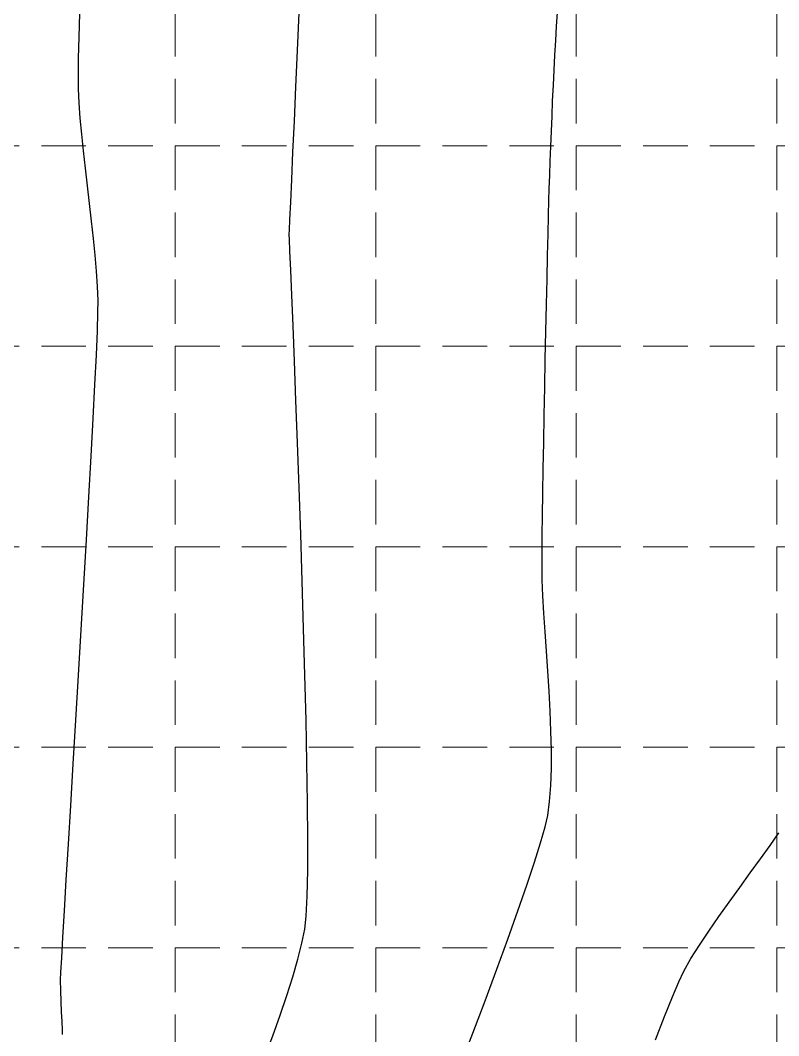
# Model space of a CAD drawing. Header units: inches. Extents: x 2547543 to 2548696, y 7125653 to 7126375.
# Drawn here: x 2548357.7 to 2548425.7, y 7126060.5 to 7126151.6 of the extents above; entities that cross this region are included whole.
import ezdxf

# ---------------------------------------------------------------- set-up
doc = ezdxf.new("R2010")
doc.units = ezdxf.units.IN
doc.header["$MEASUREMENT"] = 0
doc.linetypes.add('HIDDEN', pattern=[0.375, 0.25, -0.125])
for name, color, linetype in [('CONT-MJR', 6, 'Continuous'), ('CONT-MNR', 14, 'Continuous'), ('GRID', 254, 'HIDDEN')]:
    doc.layers.add(name, color=color, linetype=linetype)

msp = doc.modelspace()

# ---------------------------------------------------------------- linework, layer by layer
at = {"layer": 'CONT-MJR', "color": 35, "elevation": 580}
for points in [[(2548382.573519883, 7126148.921248753), (2548382.727473505, 7126152.308505287)], [(2548382.425427156, 7126145.657955008), (2548382.573519883, 7126148.921248753)], [(2548381.887331239, 7126133.76538434), (2548381.957067651, 7126135.309811473)], [(2548381.827573433, 7126132.440551824), (2548381.843076459, 7126132.784541064)], [(2548381.826082987, 7126132.363014739), (2548381.827573433, 7126132.440551824)], [(2548381.842101307, 7126131.989500908), (2548381.826082987, 7126132.363014739)], [(2548382.051548959, 7126126.954134773), (2548381.958685144, 7126129.215689434)], [(2548382.287166122, 7126121.028585057), (2548382.162326235, 7126124.201976149)], [(2548382.707552929, 7126109.674731862), (2548382.563630321, 7126113.695591422)], [(2548383.231326885, 7126092.847543462), (2548383.11587257, 7126097.027160104)], [(2548383.330036995, 7126088.801666277), (2548383.231326885, 7126092.847543462)], [(2548383.487193597, 7126078.16018637), (2548383.461821204, 7126081.38861624)], [(2548383.228698566, 7126070.052436003), (2548383.355021717, 7126071.219735247)], [(2548382.964309545, 7126068.788372371), (2548383.228698566, 7126070.052436003)], [(2548382.597464542, 7126067.352349713), (2548382.964309545, 7126068.788372371)], [(2548380.999836751, 7126062.305821629), (2548381.603463833, 7126064.081744939)], [(2548380.340810932, 7126060.475256908), (2548380.999836751, 7126062.305821629)]]:
    msp.add_lwpolyline(points, dxfattribs=at)
at = {"layer": 'CONT-MJR', "color": 35, "extrusion": (0.99897451258191, -0.04527607769822308, 0), "elevation": 2223125.166814973}
msp.add_lwpolyline([(7234215.576733509, 580), (7234218.645941726, 580)], dxfattribs=at)
at = {"layer": 'CONT-MJR', "color": 35, "extrusion": (0.9989767942244134, -0.04522570730363743, 0), "elevation": 2223489.927926539}
msp.add_lwpolyline([(7234100.674601015, 580.0000000000005), (7234103.473022009, 580.0000000000005)], dxfattribs=at)
at = {"layer": 'CONT-MJR', "color": 35, "extrusion": (0.9989787803747284, -0.04518181449455279, 0), "elevation": 2223807.775690161}
msp.add_lwpolyline([(7234000.518243516, 580), (7234002.972534197, 580)], dxfattribs=at)
at = {"layer": 'CONT-MJR', "color": 35, "extrusion": (0.9989805378120904, -0.04514294045215541, 0), "elevation": 2224089.276077249}
msp.add_lwpolyline([(7233911.939254447, 580.0000000000009), (7233913.976071714, 580.0000000000009)], dxfattribs=at)
at = {"layer": 'CONT-MJR', "color": 35, "extrusion": (0.9989836841710427, -0.04507325992260443, 0), "elevation": 2224593.847030502}
msp.add_lwpolyline([(7233754.260187916, 580.0000000000009), (7233755.24202905, 580.0000000000009)], dxfattribs=at)
at = {"layer": 'CONT-MJR', "color": 35, "extrusion": (0.9991014746442802, 0.04238211136345993, 0), "elevation": 2848112.575969865}
msp.add_lwpolyline([(7011722.102995021, 580), (7011723.176191581, 580)], dxfattribs=at)
at = {"layer": 'CONT-MJR', "color": 35, "extrusion": (0.9991281725555338, 0.04174799163839565, 0), "elevation": 2843661.792265309}
msp.add_lwpolyline([(7013526.631963755, 580), (7013528.335027743, 580)], dxfattribs=at)
at = {"layer": 'CONT-MJR', "color": 35, "extrusion": (0.9991909094566942, 0.04021848404781549, 0), "elevation": 2832922.202957899}
msp.add_lwpolyline([(7017866.454930653, 580), (7017869.209317828, 580)], dxfattribs=at)
at = {"layer": 'CONT-MJR', "color": 35, "extrusion": (0.9992669869768784, 0.03828170239358536, 0), "elevation": 2819314.334198703}
msp.add_lwpolyline([(7023337.548926363, 580.0000000000005), (7023341.076764388, 580.0000000000005)], dxfattribs=at)
at = {"layer": 'CONT-MJR', "color": 35, "extrusion": (0.999311090713634, 0.03711258515284747, 0), "elevation": 2811095.460553533}
msp.add_lwpolyline([(7026627.384796069, 580.0000000000009), (7026631.195162627, 580.0000000000009)], dxfattribs=at)
at = {"layer": 'CONT-MJR', "color": 35, "extrusion": (0.9994144434772104, 0.03421651895119941, 0), "elevation": 2790721.152169745}
msp.add_lwpolyline([(7034735.982475707, 580), (7034740.149521815, 580)], dxfattribs=at)
at = {"layer": 'CONT-MJR', "color": 35, "extrusion": (0.9994751728018342, 0.03239411910739309, 0), "elevation": 2777889.300170517}
msp.add_lwpolyline([(7039808.6773516, 580.0000000000009), (7039812.918558581, 580.0000000000009)], dxfattribs=at)
at = {"layer": 'CONT-MJR', "color": 35, "extrusion": (0.9995430164457582, 0.0302284348671086, 0), "elevation": 2762629.306540915}
msp.add_lwpolyline([(7045806.884978168, 580.0000000000009), (7045811.130903094, 580.0000000000009)], dxfattribs=at)
at = {"layer": 'CONT-MJR', "color": 35, "extrusion": (0.9997934538909352, 0.02032362066253546, 0), "elevation": 2692684.896988379}
msp.add_lwpolyline([(7072820.716088932, 580.0000000000009), (7072824.559649042, 580.0000000000009)], dxfattribs=at)
at = {"layer": 'CONT-MJR', "color": 35, "extrusion": (0.9998870359171934, 0.01503048251818179, 0), "elevation": 2655204.027755538}
msp.add_lwpolyline([(7086972.964295642, 580.0000000000009), (7086976.534982802, 580.0000000000009)], dxfattribs=at)
at = {"layer": 'CONT-MJR', "color": 35, "extrusion": (0.999997108137855, -0.002404935742866628, 0), "elevation": 2531238.357545967}
msp.add_lwpolyline([(7132183.433872985, 580.0000000000009), (7132186.251085581, 580.0000000000009)], dxfattribs=at)
at = {"layer": 'CONT-MJR', "color": 35, "extrusion": (0.9998324893297502, -0.01830282165883125, 0), "elevation": 2417529.312863531}
msp.add_lwpolyline([(7171521.920686366, 580), (7171524.257685378, 580)], dxfattribs=at)
at = {"layer": 'CONT-MJR', "color": 35, "extrusion": (0.9989324156060293, -0.04619555229135256, 0), "elevation": 2216469.94505886}
msp.add_lwpolyline([(7236187.513846055, 580.0000000000005), (7236189.302394615, 580.0000000000005)], dxfattribs=at)
at = {"layer": 'CONT-MJR', "color": 35, "extrusion": (0.9604734744340969, -0.2783715231637287, 0), "elevation": 463959.6645332486}
msp.add_lwpolyline([(7553794.170604041, 580.0000000000009), (7553795.814222859, 580.0000000000009)], dxfattribs=at)
at = {"layer": 'CONT-MJR', "color": 35, "extrusion": (0.953232051199973, -0.3022394027341441, 0), "elevation": 275421.6711982796}
msp.add_lwpolyline([(7563014.015393772, 580), (7563015.790357689, 580)], dxfattribs=at)
at = {"layer": 'CONT-MJR', "color": 35, "extrusion": (0.9352134132190955, -0.3540845544994717, 0), "elevation": -139948.4720074008}
msp.add_lwpolyline([(7566727.473100003, 580.0000000000005), (7566729.457541953, 580.0000000000005)], dxfattribs=at)
at = {"layer": 'CONT-MNR', "color": 35, "extrusion": (0.9995875878496218, -0.02871679329199182, 0), "elevation": 2342671.80006082}
msp.add_lwpolyline([(7196392.014210019, 581.0000000000009), (7196394.153100199, 581.0000000000009)], dxfattribs=at)
at = {"layer": 'CONT-MNR', "color": 35}
for points, elevation in [([(2548405.812055875, 7126151.111440704), (2548405.891287836, 7126152.332495419)], 579), ([(2548405.663170317, 7126148.521034003), (2548405.735995285, 7126149.837436258)], 579), ([(2548362.899143332, 7126146.669600169), (2548362.915096832, 7126148.232854174)], 581), ([(2548362.911569271, 7126145.481880991), (2548362.899143332, 7126146.669600169)], 581), ([(2548405.527484248, 7126145.803243768), (2548405.593645222, 7126147.172785865)], 579), ([(2548362.968757758, 7126144.219486478), (2548362.911569271, 7126145.481880991)], 581), ([(2548363.06667229, 7126142.857568113), (2548362.968757758, 7126144.219486478)], 581), ([(2548405.405511674, 7126143.042485391), (2548405.46475165, 7126144.422959635)], 579), ([(2548363.197741607, 7126141.414228662), (2548363.06667229, 7126142.857568113)], 581), ([(2548363.529059547, 7126138.355697557), (2548363.354394447, 7126139.907570887)], 581), ([(2548405.249389998, 7126139.005441237), (2548405.297766598, 7126140.323174268)], 579), ([(2548363.902141486, 7126135.188715279), (2548363.714165648, 7126136.776711432)], 581), ([(2548405.133066834, 7126135.478971942), (2548405.163949927, 7126136.506579855)], 579), ([(2548405.053842861, 7126132.444885476), (2548405.096014206, 7126134.110338868)], 579), ([(2548405.007603617, 7126130.526816619), (2548405.053842861, 7126132.444885476)], 579), ([(2548404.907124707, 7126126.1096519), (2548404.958347294, 7126128.400337143)], 579), ([(2548364.656976374, 7126125.420983403), (2548364.666270355, 7126126.485282569)], 581), ([(2548364.231084478, 7126115.884740951), (2548364.386932493, 7126118.931687592)], 581), ([(2548364.049763399, 7126112.503345991), (2548364.231084478, 7126115.884740951)], 581), ([(2548404.658296483, 7126113.740308855), (2548404.703588106, 7126116.188950211)], 579), ([(2548404.581779994, 7126109.190300961), (2548404.617343505, 7126111.392690822)], 579), ([(2548404.531024639, 7126105.398025151), (2548404.552656766, 7126107.177344121)], 579), ([(2548404.537506324, 7126101.416755646), (2548404.514436965, 7126102.717120217)], 579), ([(2548404.596977113, 7126099.969775436), (2548404.537506324, 7126101.416755646)], 579), ([(2548362.917378273, 7126092.836636113), (2548363.159072003, 7126096.922991367)], 581), ([(2548405.02690995, 7126093.214578385), (2548404.907815749, 7126094.998581062)], 579), ([(2548362.677008546, 7126088.802745059), (2548362.917378273, 7126092.836636113)], 581), ([(2548405.236730953, 7126089.605830249), (2548405.139414428, 7126091.40868011)], 579), ([(2548362.218105815, 7126081.150297235), (2548362.442429001, 7126084.885803627)], 581), ([(2548362.008505167, 7126077.660711303), (2548362.218105815, 7126081.150297235)], 581), ([(2548405.020182175, 7126080.249612227), (2548405.194556209, 7126081.510347432)], 579), ([(2548403.834811094, 7126076.047103628), (2548404.384423578, 7126077.804606602)], 579), ([(2548361.651336191, 7126071.677242503), (2548361.818093232, 7126074.481531253)], 581), ([(2548422.259384646, 7126073.790687248), (2548423.204044054, 7126075.086813805)], 578), ([(2548419.467436689, 7126069.86794373), (2548420.367462955, 7126071.164086571)], 578), ([(2548361.337656204, 7126066.158578251), (2548361.4066515, 7126067.451280581)], 581), ([(2548417.234512305, 7126066.254132888), (2548417.877343356, 7126067.395801248)], 578), ([(2548399.407431293, 7126063.613228144), (2548400.463648364, 7126066.444214571)], 579), ([(2548416.793170694, 7126065.322080846), (2548417.234512305, 7126066.254132888)], 578), ([(2548361.314021485, 7126064.52296125), (2548361.310180513, 7126065.498708901)], 581), ([(2548361.394769068, 7126062.610270824), (2548361.34711424, 7126063.549253911)], 581), ([(2548415.508882767, 7126062.195261718), (2548416.21268575, 7126063.951896554)], 578), ([(2548361.442296262, 7126061.738695928), (2548361.394769068, 7126062.610270824)], 581), ([(2548361.475006113, 7126060.967213163), (2548361.442296262, 7126061.738695928)], 581), ([(2548414.697587034, 7126060.103858043), (2548415.508882767, 7126062.195261718)], 578), ([(2548397.15053802, 7126057.73307547), (2548398.297744391, 7126060.695318102)], 579)]:
    msp.add_lwpolyline(points, dxfattribs=dict(at, elevation=elevation))
at = {"layer": 'CONT-MNR', "color": 35, "extrusion": (0.9982225867554925, -0.05959586639334309, 0), "elevation": 2119187.092276954}
msp.add_lwpolyline([(7265358.172091258, 579.0000000000005), (7265359.448364168, 579.0000000000005)], dxfattribs=at)
at = {"layer": 'CONT-MNR', "color": 35, "extrusion": (0.9997672475871798, -0.0215743053643609, 0), "elevation": 2394028.079432305}
msp.add_lwpolyline([(7179468.764368377, 581), (7179470.644823027, 581)], dxfattribs=at)
at = {"layer": 'CONT-MNR', "color": 35, "extrusion": (0.998673068672059, -0.05149856220452344, 0), "elevation": 2178037.700970412}
msp.add_lwpolyline([(7247930.488841469, 579.0000000000009), (7247931.838881019, 579.0000000000009)], dxfattribs=at)
at = {"layer": 'CONT-MNR', "color": 35, "extrusion": (0.9989687893428584, -0.04540217967084602, 0), "elevation": 2222235.03242607}
msp.add_lwpolyline([(7234499.02967117, 579.0000000000005), (7234500.411380136, 579.0000000000005)], dxfattribs=at)
at = {"layer": 'CONT-MNR', "color": 35, "extrusion": (0.9991751654922557, -0.04060774142357272, 0), "elevation": 2256926.818776847}
msp.add_lwpolyline([(7223748.770302803, 579.0000000000005), (7223750.141546281, 579.0000000000005)], dxfattribs=at)
at = {"layer": 'CONT-MNR', "color": 35, "extrusion": (0.9946381652472918, 0.1034162474348266, 0), "elevation": 3271658.099134871}
msp.add_lwpolyline([(6824388.547749911, 581.0000000000009), (6824390.062529685, 581.0000000000009)], dxfattribs=at)
at = {"layer": 'CONT-MNR', "color": 35, "extrusion": (0.9992563393446474, -0.03855863430588315, 0), "elevation": 2271735.910279072}
msp.add_lwpolyline([(7219103.920931159, 579), (7219105.271133945, 579)], dxfattribs=at)
at = {"layer": 'CONT-MNR', "color": 35, "extrusion": (0.999388693681079, -0.03496053406952995, 0), "elevation": 2297713.76767394}
msp.add_lwpolyline([(7210875.083686196, 579.0000000000009), (7210876.36018197, 579.0000000000009)], dxfattribs=at)
at = {"layer": 'CONT-MNR', "color": 35, "extrusion": (0.9931984737667787, 0.1164336364945357, 0), "elevation": 3360752.970581925}
msp.add_lwpolyline([(6780952.916132082, 581.0000000000009), (6780954.505931268, 581.0000000000009)], dxfattribs=at)
at = {"layer": 'CONT-MNR', "color": 35, "extrusion": (0.9994437755393402, -0.03334875613376239, 0), "elevation": 2309339.890128234}
msp.add_lwpolyline([(7207158.91748748, 579.0000000000009), (7207160.14131414, 579.0000000000009)], dxfattribs=at)
at = {"layer": 'CONT-MNR', "color": 35, "extrusion": (0.9996337350696818, -0.02706281047188575, 0), "elevation": 2354618.487773951}
msp.add_lwpolyline([(7192491.061444525, 579), (7192492.430579067, 579)], dxfattribs=at)
at = {"layer": 'CONT-MNR', "color": 35, "extrusion": (0.993330393123263, 0.1153027757583655, 0), "elevation": 3353030.484423571}
msp.add_lwpolyline([(6784771.647391942, 581.0000000000009), (6784773.236896733, 581.0000000000009)], dxfattribs=at)
at = {"layer": 'CONT-MNR', "color": 35, "extrusion": (0.9939824990802949, 0.1095389954403983, 0), "elevation": 3313618.819180919}
msp.add_lwpolyline([(6804105.291226193, 581), (6804106.852328043, 581)], dxfattribs=at)
at = {"layer": 'CONT-MNR', "color": 35, "extrusion": (0.9950033540743061, 0.0998415012952093, 0), "elevation": 3247114.705647336}
msp.add_lwpolyline([(6836091.272207662, 581.0000000000009), (6836092.786182107, 581.0000000000009)], dxfattribs=at)
at = {"layer": 'CONT-MNR', "color": 35, "extrusion": (0.9963433747606372, 0.08543933269042189, 0), "elevation": 3147897.832964567}
msp.add_lwpolyline([(6882340.960120232, 581), (6882342.408424758, 581)], dxfattribs=at)
at = {"layer": 'CONT-MNR', "color": 35, "extrusion": (0.9997318382159748, -0.0231571081378501, 0), "elevation": 2382701.047556433}
msp.add_lwpolyline([(7183231.1342316, 579), (7183233.261281466, 579)], dxfattribs=at)
at = {"layer": 'CONT-MNR', "color": 35, "extrusion": (0.9978819233658569, 0.06505126455080183, 0), "elevation": 3006530.609820202}
msp.add_lwpolyline([(6945259.721435374, 581.0000000000005), (6945261.085830095, 581.0000000000005)], dxfattribs=at)
at = {"layer": 'CONT-MNR', "color": 35, "extrusion": (0.9993305362683254, 0.03658523310929718, 0), "elevation": 2807369.627181607}
msp.add_lwpolyline([(7028123.286690351, 581.0000000000009), (7028124.549433986, 581.0000000000009)], dxfattribs=at)
at = {"layer": 'CONT-MNR', "color": 35, "extrusion": (0.9994957393760867, -0.03175321982177218, 0), "elevation": 2320802.190054484}
msp.add_lwpolyline([(7203449.122146551, 581), (7203450.77967154, 581)], dxfattribs=at)
at = {"layer": 'CONT-MNR', "color": 35, "extrusion": (0.9997661994320657, -0.02162282296933425, 0), "elevation": 2393722.125283941}
msp.add_lwpolyline([(7179561.314231317, 579.0000000000009), (7179563.725481234, 579.0000000000009)], dxfattribs=at)
at = {"layer": 'CONT-MNR', "color": 35, "extrusion": (0.9991239444079427, -0.04184905865983538, 0), "elevation": 2247910.523853186}
msp.add_lwpolyline([(7226525.357025451, 581.0000000000009), (7226527.543534702, 581.0000000000009)], dxfattribs=at)
at = {"layer": 'CONT-MNR', "color": 35, "extrusion": (0.9997813709394789, -0.0209095748970686, 0), "elevation": 2398843.482418105}
msp.add_lwpolyline([(7177849.2963937, 579.0000000000009), (7177851.78341967, 579.0000000000009)], dxfattribs=at)
at = {"layer": 'CONT-MNR', "color": 35, "extrusion": (0.9988714880911537, -0.04749473948306625, 0), "elevation": 2207035.365187911}
msp.add_lwpolyline([(7239110.924274611, 581), (7239113.575279203, 581)], dxfattribs=at)
at = {"layer": 'CONT-MNR', "color": 35, "extrusion": (0.9997964320246782, -0.0201765832271711, 0), "elevation": 2404105.251647396}
msp.add_lwpolyline([(7176086.145434147, 579.0000000000005), (7176088.664020308, 579.0000000000005)], dxfattribs=at)
at = {"layer": 'CONT-MNR', "color": 35, "extrusion": (0.9998120778750673, -0.01938579209473622, 0), "elevation": 2409780.395079096}
msp.add_lwpolyline([(7174179.877810474, 579), (7174182.383741227, 579)], dxfattribs=at)
at = {"layer": 'CONT-MNR', "color": 35, "extrusion": (0.9998478797660194, -0.01744182695120828, 0), "elevation": 2423724.551690492}
msp.add_lwpolyline([(7169476.199295761, 579.0000000000009), (7169478.547270969, 579.0000000000009)], dxfattribs=at)
at = {"layer": 'CONT-MNR', "color": 35, "extrusion": (0.9984682978431695, -0.0553268307619739, 0), "elevation": 2150195.494588578}
msp.add_lwpolyline([(7256186.670996734, 581.0000000000009), (7256190.327955961, 581.0000000000009)], dxfattribs=at)
at = {"layer": 'CONT-MNR', "color": 35, "extrusion": (0.9998953565796717, -0.01446637101733625, 0), "elevation": 2445048.968551234}
msp.add_lwpolyline([(7162227.642876459, 579.0000000000005), (7162229.656043965, 579.0000000000005)], dxfattribs=at)
at = {"layer": 'CONT-MNR', "color": 35, "extrusion": (0.9983936964346884, -0.05665709946228453, 0), "elevation": 2140525.74349543}
msp.add_lwpolyline([(7259041.198862074, 581), (7259045.06190263, 581)], dxfattribs=at)
at = {"layer": 'CONT-MNR', "color": 35, "extrusion": (0.9999619984513205, -0.008717892706453135, 0), "elevation": 2486183.06543094}
msp.add_lwpolyline([(7148049.810724773, 579.0000000000005), (7148051.312258085, 579.0000000000005)], dxfattribs=at)
at = {"layer": 'CONT-MNR', "color": 35, "extrusion": (0.9983356409977444, -0.05767103184115097, 0), "elevation": 2133152.408541695}
msp.add_lwpolyline([(7261207.353626695, 581.0000000000009), (7261211.358119004, 581.0000000000009)], dxfattribs=at)
at = {"layer": 'CONT-MNR', "color": 35, "extrusion": (0.9999956032543227, -0.002965378900435255, 0), "elevation": 2527261.715110751}
msp.add_lwpolyline([(7133628.370435784, 579.0000000000005), (7133629.549869654, 579.0000000000005)], dxfattribs=at)
at = {"layer": 'CONT-MNR', "color": 35, "extrusion": (0.998290353199558, -0.05844972804643311, 0), "elevation": 2127487.930969364}
msp.add_lwpolyline([(7262864.947798642, 581.0000000000009), (7262869.029110278, 581.0000000000009)], dxfattribs=at)
at = {"layer": 'CONT-MNR', "color": 35, "extrusion": (0.9984558847827335, 0.05555039282245461, 0), "elevation": 2940327.219272277}
msp.add_lwpolyline([(6973530.002861951, 579.0000000000009), (6973531.573939718, 579.0000000000009)], dxfattribs=at)
at = {"layer": 'CONT-MNR', "color": 35, "extrusion": (0.997962291143508, 0.06380646875984011, 0), "elevation": 2997902.952466916}
msp.add_lwpolyline([(6948971.114646347, 579.0000000000009), (6948972.783426298, 579.0000000000009)], dxfattribs=at)
at = {"layer": 'CONT-MNR', "color": 35, "extrusion": (0.9977362948034276, 0.06724794444388447, 0), "elevation": 3021851.310949378}
msp.add_lwpolyline([(6938588.628640191, 579), (6938590.369744609, 579)], dxfattribs=at)
at = {"layer": 'CONT-MNR', "color": 35, "extrusion": (0.9980650883032215, 0.06217780560845553, 0), "elevation": 2986558.926859042}
msp.add_lwpolyline([(6953848.811691044, 579.0000000000009), (6953850.621090347, 579.0000000000009)], dxfattribs=at)
at = {"layer": 'CONT-MNR', "color": 35, "extrusion": (0.9991429274294787, 0.04139336381174515, 0), "elevation": 2841193.888113206}
msp.add_lwpolyline([(7014493.188410328, 579), (7014494.964790257, 579)], dxfattribs=at)
at = {"layer": 'CONT-MNR', "color": 35, "extrusion": (0.9982114964642124, -0.05978133761198198, 0), "elevation": 2117797.80078038}
msp.add_lwpolyline([(7265684.373317586, 581), (7265688.297277036, 581)], dxfattribs=at)
at = {"layer": 'CONT-MNR', "color": 35, "extrusion": (0.9997146280334188, 0.02388854319549417, 0), "elevation": 2717909.923791338}
msp.add_lwpolyline([(7063174.83252811, 579), (7063176.55494065, 579)], dxfattribs=at)
at = {"layer": 'CONT-MNR', "color": 35, "extrusion": (0.9999999950680011, 9.931766275388819e-05, 0), "elevation": 2549113.085055424}
msp.add_lwpolyline([(7125831.328202123, 579.0000000000009), (7125832.972242702, 579.0000000000009)], dxfattribs=at)
at = {"layer": 'CONT-MNR', "color": 35, "extrusion": (0.999486345160029, -0.03204755589194771, 0), "elevation": 2318722.760644272}
msp.add_lwpolyline([(7204092.738167343, 579), (7204094.280175528, 579)], dxfattribs=at)
at = {"layer": 'CONT-MNR', "color": 35, "extrusion": (0.9971151320422759, -0.07590397520759161, 0), "elevation": 2000155.467778448}
msp.add_lwpolyline([(7298957.79084059, 579), (7298959.208377668, 579)], dxfattribs=at)
at = {"layer": 'CONT-MNR', "color": 35, "extrusion": (0.974879915865529, -0.222731115118699, 0), "elevation": 897189.0712450224}
msp.add_lwpolyline([(7514680.549600151, 579.0000000000009), (7514681.606112243, 579.0000000000009)], dxfattribs=at)
at = {"layer": 'CONT-MNR', "color": 35, "extrusion": (0.9622132824168987, -0.2722968952090671, 0), "elevation": 511699.6864492039}
msp.add_lwpolyline([(7550729.31674444, 579.0000000000009), (7550730.78734689, 579.0000000000009)], dxfattribs=at)
at = {"layer": 'CONT-MNR', "color": 35, "extrusion": (0.8267819350502036, -0.5625225612138957, 0), "elevation": -1901587.669601983}
msp.add_lwpolyline([(7325258.736145608, 578), (7325260.116944412, 578)], dxfattribs=at)
at = {"layer": 'CONT-MNR', "color": 35, "extrusion": (0.9982112008968553, -0.05978627270584851, 0), "elevation": 2117761.878483523}
msp.add_lwpolyline([(7265684.420499442, 581.0000000000009), (7265687.605376599, 581.0000000000009)], dxfattribs=at)
at = {"layer": 'CONT-MNR', "color": 35, "extrusion": (0.8163304767184073, -0.5775851043618577, 0), "elevation": -2035559.277722074}
msp.add_lwpolyline([(7289165.111984883, 578.0000000000009), (7289166.594579896, 578.0000000000009)], dxfattribs=at)
at = {"layer": 'CONT-MNR', "color": 35, "extrusion": (0.8103717077958947, -0.5859161161838485, 0), "elevation": -2110112.17445256}
msp.add_lwpolyline([(7267931.864089375, 578), (7267933.421140086, 578)], dxfattribs=at)
at = {"layer": 'CONT-MNR', "color": 35, "extrusion": (0.9490921156153992, -0.3149986604363353, 0), "elevation": 173965.5780181591}
msp.add_lwpolyline([(7566044.21806152, 579.0000000000005), (7566046.385798117, 579.0000000000005)], dxfattribs=at)
at = {"layer": 'CONT-MNR', "color": 35, "extrusion": (0.9451281463718728, -0.326699842264529, 0), "elevation": 80480.29882871918}
msp.add_lwpolyline([(7567613.559538456, 579.0000000000009), (7567616.008591996, 579.0000000000009)], dxfattribs=at)
at = {"layer": 'CONT-MNR', "color": 35, "extrusion": (0.8092416415895436, -0.587475927606792, 0), "elevation": -2124107.397730675}
msp.add_lwpolyline([(7263850.760355262, 578), (7263852.383229762, 578)], dxfattribs=at)
at = {"layer": 'CONT-MNR', "color": 35, "extrusion": (0.8136020706328171, -0.5814221105719944, 0), "elevation": -2069855.248498739}
msp.add_lwpolyline([(7279494.203252612, 578), (7279495.817436131, 578)], dxfattribs=at)
at = {"layer": 'CONT-MNR', "color": 35, "extrusion": (0.9982861441936752, -0.05852157132993627, 0), "elevation": 2126965.214961449}
msp.add_lwpolyline([(7262990.377103211, 581.0000000000009), (7262992.746075319, 581.0000000000009)], dxfattribs=at)
at = {"layer": 'CONT-MNR', "color": 35, "extrusion": (0.9419680283697905, -0.3357025968459728, 0), "elevation": 8272.772259745747}
msp.add_lwpolyline([(7568034.287909493, 579.0000000000009), (7568036.973102666, 579.0000000000009)], dxfattribs=at)
at = {"layer": 'CONT-MNR', "color": 35, "extrusion": (0.833054097794137, -0.553191531161131, 0), "elevation": -1819110.221162505}
msp.add_lwpolyline([(7346164.257202055, 578), (7346165.771889987, 578)], dxfattribs=at)
at = {"layer": 'CONT-MNR', "color": 35, "extrusion": (0.9983803962617024, -0.05689098663519823, 0), "elevation": 2138825.06285843}
msp.add_lwpolyline([(7259504.840524592, 581.0000000000009), (7259506.704593536, 581.0000000000009)], dxfattribs=at)
at = {"layer": 'CONT-MNR', "color": 35, "extrusion": (0.9392962297831725, -0.3431072612392772, 0), "elevation": -51302.19360097777}
msp.add_lwpolyline([(7567862.047858422, 579), (7567864.923917858, 579)], dxfattribs=at)
at = {"layer": 'CONT-MNR', "color": 35, "extrusion": (0.8493431193104704, -0.5278411367826122, 0), "elevation": -1596950.325739868}
msp.add_lwpolyline([(7397636.099740523, 578.0000000000009), (7397637.52475412, 578.0000000000009)], dxfattribs=at)
at = {"layer": 'CONT-MNR', "color": 35, "extrusion": (0.9991342608206369, -0.04160202945049173, 0), "elevation": 2249696.307207697}
msp.add_lwpolyline([(7225913.186888585, 581.0000000000009), (7225913.847329706, 581.0000000000009)], dxfattribs=at)
at = {"layer": 'CONT-MNR', "color": 35, "extrusion": (0.9207762507762577, -0.3900911380772683, 0), "elevation": -433293.271272507}
msp.add_lwpolyline([(7555625.029120297, 578.0000000000009), (7555626.517195487, 578.0000000000009)], dxfattribs=at)
at = {"layer": 'CONT-MNR', "color": 35, "extrusion": (0.9994229639701498, 0.03396673503768833, 0), "elevation": 2788939.963239114}
msp.add_lwpolyline([(7035392.039177272, 581), (7035393.013446802, 581)], dxfattribs=at)
at = {"layer": 'CONT-MNR', "color": 35, "extrusion": (0.9346898308032553, -0.3554643726071322, 0), "elevation": -151098.7204835839}
msp.add_lwpolyline([(7566521.2676614, 579), (7566524.3894564, 579)], dxfattribs=at)
at = {"layer": 'CONT-MNR', "color": 35, "extrusion": (0.9999874275818426, 0.005014446953479745, 0), "elevation": 2584062.690647387}
msp.add_lwpolyline([(7113192.37283645, 581), (7113192.75196016, 581)], dxfattribs=at)
at = {"layer": 'GRID', "color": 252, "linetype": 'HIDDEN', "lineweight": 0, "ltscale": 16}
for p, q in [((2548371.58331359, 7126356.376313465), (2548371.58331359, 7125726.296813901)), ((2548389.58331359, 7126356.376313465), (2548389.58331359, 7125726.296813901)), ((2548407.58331359, 7126356.376313465), (2548407.58331359, 7125726.296813901)), ((2548425.583313589, 7126356.376313465), (2548425.583313589, 7125726.296813901)), ((2547561.583313602, 7126140.376313468), (2548677.583313586, 7126140.376313468)), ((2547561.583313602, 7126122.376313468), (2548677.583313586, 7126122.376313468)), ((2547561.583313602, 7126104.376313468), (2548677.583313586, 7126104.376313468)), ((2547561.583313602, 7126086.376313468), (2548677.583313586, 7126086.376313468)), ((2547561.583313602, 7126068.376313468), (2548677.583313586, 7126068.376313468))]:
    msp.add_line(p, q, dxfattribs=at)

doc.saveas('drawing.dxf')
